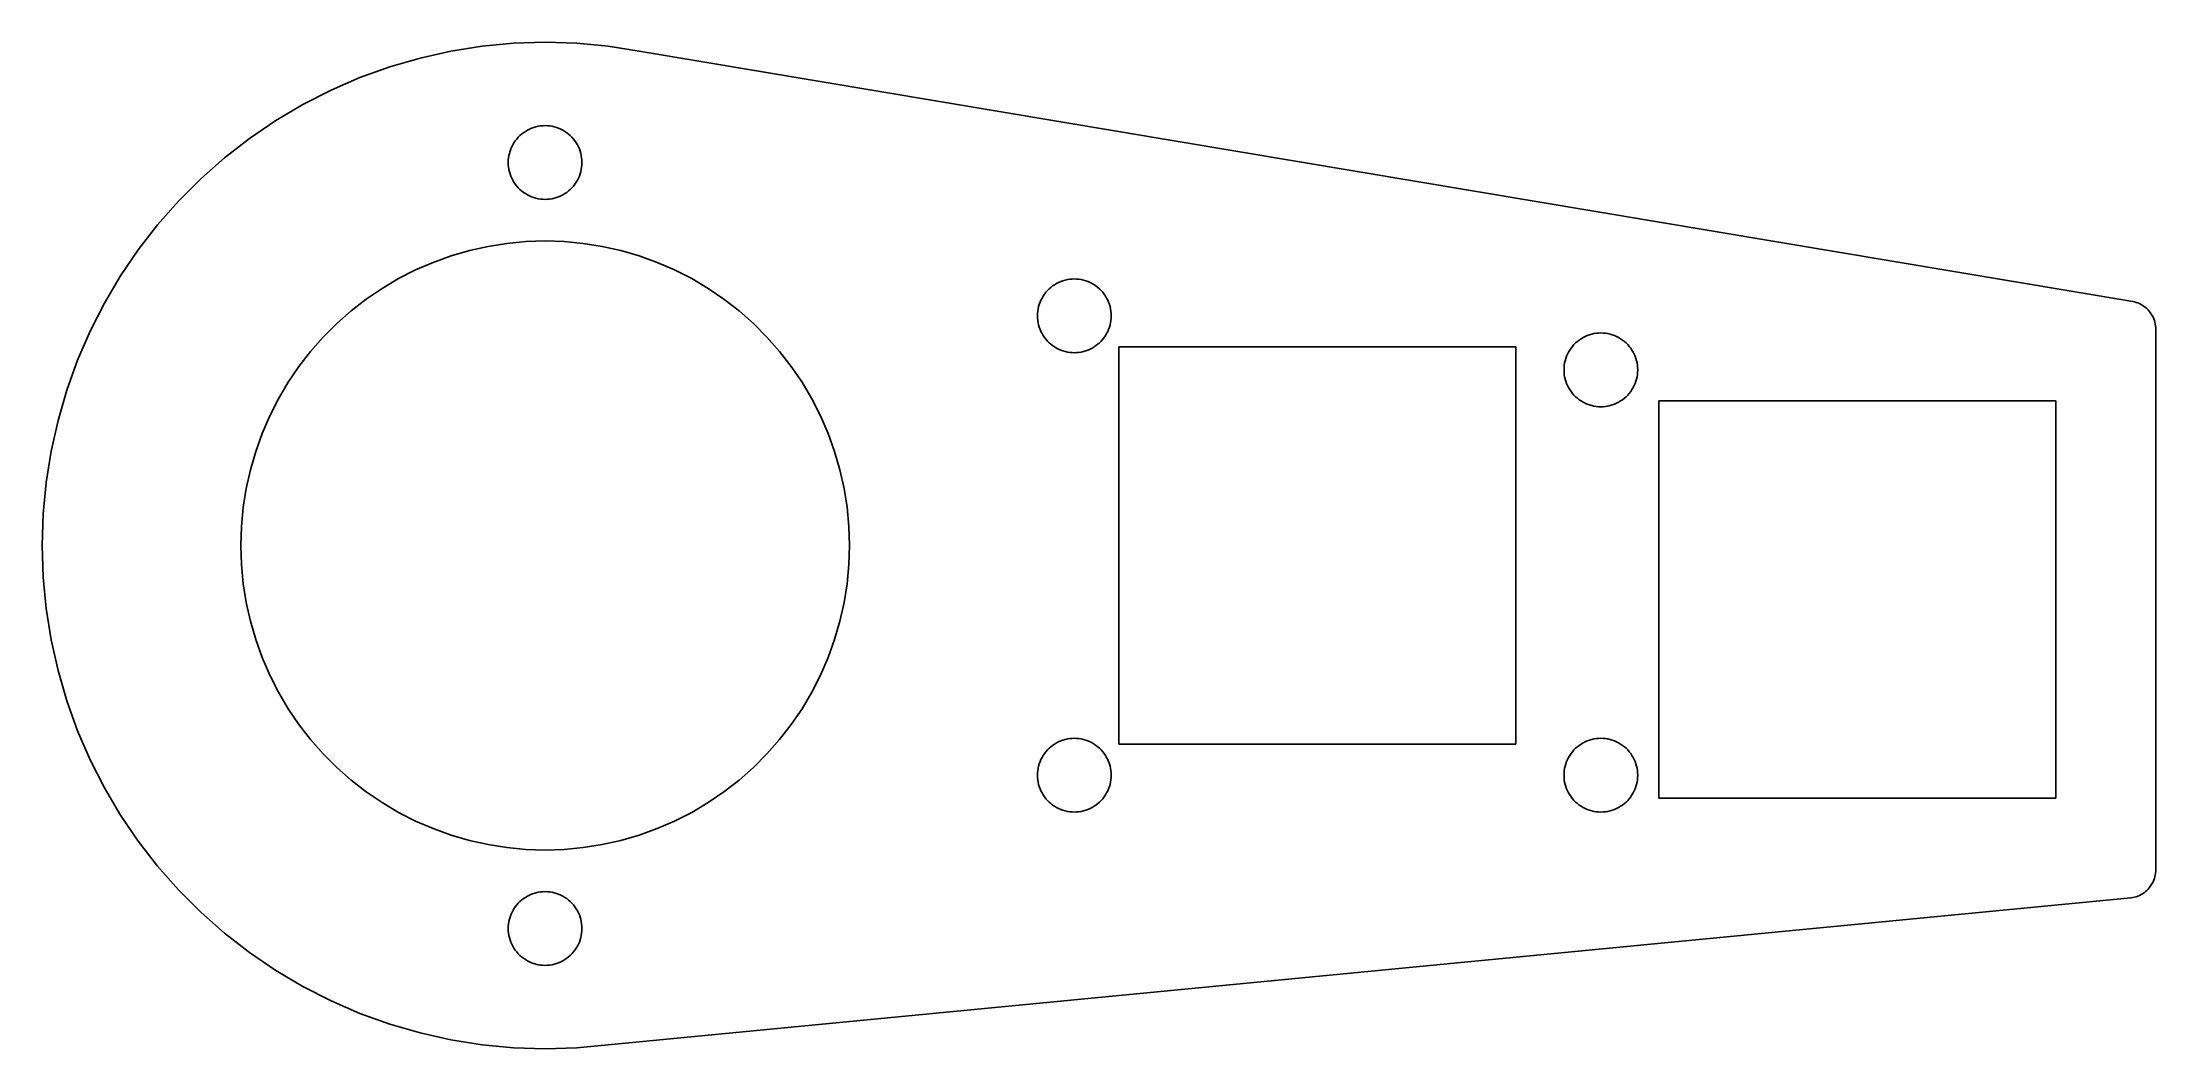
# Model space of a CAD drawing. Header units: metres. Extents: x -55.5 to 19.1, y -7.2 to 28.3.
import ezdxf

# ---------------------------------------------------------------- set-up
doc = ezdxf.new("R2010")
doc.units = ezdxf.units.M

msp = doc.modelspace()

# ---------------------------------------------------------------- linework, layer by layer
for p, q in [((-42.1777, 27.7054), (-43.2476, 27.3946)), ((-41.0901, 27.9485), (-42.1777, 27.7054)), ((-39.9896, 28.1228), (-41.0901, 27.9485)), ((-38.8803, 28.2276), (-39.9896, 28.1228)), ((-37.7665, 28.2626), (-38.8803, 28.2276)), ((-36.6527, 28.2276), (-37.7665, 28.2626)), ((-35.5434, 28.1228), (-36.6527, 28.2276)), ((-34.4428, 27.9485), (-35.5434, 28.1228)), ((18.2374, 19.1273), (-34.4428, 27.9485)), ((-44.2962, 27.017), (-45.3189, 26.5745)), ((-43.2476, 27.3946), (-44.2962, 27.017)), ((-45.3189, 26.5745), (-46.3118, 26.0686)), ((-47.2707, 25.5014), (-48.1924, 24.8751)), ((-46.3118, 26.0686), (-47.2707, 25.5014)), ((-48.1924, 24.8751), (-49.0729, 24.1921)), ((-38.9428, 24.5785), (-38.9057, 24.6513)), ((-38.9057, 24.6513), (-38.8641, 24.7216)), ((-38.8641, 24.7216), (-38.8182, 24.7891)), ((-38.8182, 24.7891), (-38.7682, 24.8536)), ((-38.7682, 24.8536), (-38.7141, 24.9149)), ((-38.7141, 24.9149), (-38.6564, 24.9726)), ((-38.6564, 24.9726), (-38.5951, 25.0267)), ((-38.5951, 25.0267), (-38.5306, 25.0767)), ((-38.5306, 25.0767), (-38.4631, 25.1226)), ((-38.4631, 25.1226), (-38.3928, 25.1642)), ((-38.3928, 25.1642), (-38.32, 25.2013)), ((-38.32, 25.2013), (-38.2451, 25.2337)), ((-38.2451, 25.2337), (-38.1682, 25.2614)), ((-38.1682, 25.2614), (-38.0898, 25.2841)), ((-38.0898, 25.2841), (-38.0101, 25.302)), ((-38.0101, 25.302), (-37.9294, 25.3147)), ((-37.9294, 25.3147), (-37.8481, 25.3224)), ((-37.8481, 25.3224), (-37.7665, 25.325)), ((-37.7665, 25.325), (-37.6849, 25.3224)), ((-37.6849, 25.3224), (-37.6036, 25.3147)), ((-37.6036, 25.3147), (-37.5229, 25.302)), ((-37.5229, 25.302), (-37.4432, 25.2841)), ((-37.4432, 25.2841), (-37.3648, 25.2614)), ((-37.3648, 25.2614), (-37.2879, 25.2337)), ((-37.2879, 25.2337), (-37.213, 25.2013)), ((-37.213, 25.2013), (-37.1402, 25.1642)), ((-37.1402, 25.1642), (-37.0699, 25.1226)), ((-37.0699, 25.1226), (-37.0024, 25.0767)), ((-37.0024, 25.0767), (-36.9379, 25.0267)), ((-36.9379, 25.0267), (-36.8766, 24.9726)), ((-36.8766, 24.9726), (-36.8188, 24.9149)), ((-36.8188, 24.9149), (-36.7648, 24.8536)), ((-36.7648, 24.8536), (-36.7148, 24.7891)), ((-36.7148, 24.7891), (-36.6689, 24.7216)), ((-36.6689, 24.7216), (-36.6273, 24.6513)), ((-36.6273, 24.6513), (-36.5902, 24.5785)), ((-49.0729, 24.1921), (-49.9087, 23.4552)), ((-39.0665, 24.025), (-39.0639, 24.1066)), ((-39.0639, 23.9434), (-39.0665, 24.025)), ((-39.0639, 24.1066), (-39.0562, 24.1879)), ((-39.0562, 23.8621), (-39.0639, 23.9434)), ((-39.0562, 24.1879), (-39.0435, 24.2686)), ((-39.0435, 23.7814), (-39.0562, 23.8621)), ((-39.0435, 24.2686), (-39.0257, 24.3483)), ((-39.0257, 24.3483), (-39.0029, 24.4267)), ((-39.0029, 24.4267), (-38.9752, 24.5036)), ((-38.9752, 24.5036), (-38.9428, 24.5785)), ((-36.5902, 24.5785), (-36.5578, 24.5036)), ((-36.5578, 24.5036), (-36.5301, 24.4267)), ((-36.5301, 24.4267), (-36.5073, 24.3483)), ((-36.5073, 24.3483), (-36.4895, 24.2686)), ((-36.4895, 24.2686), (-36.4768, 24.1879)), ((-36.4768, 23.8621), (-36.4895, 23.7814)), ((-36.4768, 24.1879), (-36.4691, 24.1066)), ((-36.4691, 23.9434), (-36.4768, 23.8621)), ((-36.4691, 24.1066), (-36.4665, 24.025)), ((-36.4665, 24.025), (-36.4691, 23.9434)), ((-49.9087, 23.4552), (-50.6967, 22.6672)), ((-39.0257, 23.7017), (-39.0435, 23.7814)), ((-39.0029, 23.6233), (-39.0257, 23.7017)), ((-38.9752, 23.5464), (-39.0029, 23.6233)), ((-38.9428, 23.4715), (-38.9752, 23.5464)), ((-38.9057, 23.3987), (-38.9428, 23.4715)), ((-38.8641, 23.3284), (-38.9057, 23.3987)), ((-38.8182, 23.2609), (-38.8641, 23.3284)), ((-38.7682, 23.1963), (-38.8182, 23.2609)), ((-38.7141, 23.1351), (-38.7682, 23.1963)), ((-38.6564, 23.0773), (-38.7141, 23.1351)), ((-36.8188, 23.1351), (-36.8766, 23.0773)), ((-36.7648, 23.1963), (-36.8188, 23.1351)), ((-36.7148, 23.2609), (-36.7648, 23.1963)), ((-36.6689, 23.3284), (-36.7148, 23.2609)), ((-36.6273, 23.3987), (-36.6689, 23.3284)), ((-36.5902, 23.4715), (-36.6273, 23.3987)), ((-36.5578, 23.5464), (-36.5902, 23.4715)), ((-36.5301, 23.6233), (-36.5578, 23.5464)), ((-36.5073, 23.7017), (-36.5301, 23.6233)), ((-36.4895, 23.7814), (-36.5073, 23.7017)), ((-50.6967, 22.6672), (-51.4336, 21.8314)), ((-38.5951, 23.0233), (-38.6564, 23.0773)), ((-38.5306, 22.9733), (-38.5951, 23.0233)), ((-38.4631, 22.9274), (-38.5306, 22.9733)), ((-38.3928, 22.8858), (-38.4631, 22.9274)), ((-38.32, 22.8487), (-38.3928, 22.8858)), ((-38.2451, 22.8163), (-38.32, 22.8487)), ((-38.1682, 22.7886), (-38.2451, 22.8163)), ((-38.0898, 22.7658), (-38.1682, 22.7886)), ((-38.0101, 22.748), (-38.0898, 22.7658)), ((-37.9294, 22.7352), (-38.0101, 22.748)), ((-37.8481, 22.7276), (-37.9294, 22.7352)), ((-37.7665, 22.725), (-37.8481, 22.7276)), ((-37.6849, 22.7276), (-37.7665, 22.725)), ((-37.6036, 22.7352), (-37.6849, 22.7276)), ((-37.5229, 22.748), (-37.6036, 22.7352)), ((-37.4432, 22.7658), (-37.5229, 22.748)), ((-37.3648, 22.7886), (-37.4432, 22.7658)), ((-37.2879, 22.8163), (-37.3648, 22.7886)), ((-37.213, 22.8487), (-37.2879, 22.8163)), ((-37.1402, 22.8858), (-37.213, 22.8487)), ((-37.0699, 22.9274), (-37.1402, 22.8858)), ((-37.0024, 22.9733), (-37.0699, 22.9274)), ((-36.9379, 23.0233), (-37.0024, 22.9733)), ((-36.8766, 23.0773), (-36.9379, 23.0233)), ((-51.4336, 21.8314), (-52.1166, 20.9509)), ((-52.1166, 20.9509), (-52.7429, 20.0292)), ((-41.0837, 20.7343), (-40.4361, 20.9225)), ((-40.4361, 20.9225), (-39.778, 21.0696)), ((-39.778, 21.0696), (-39.1119, 21.1751)), ((-39.1119, 21.1751), (-38.4405, 21.2385)), ((-38.4405, 21.2385), (-37.7665, 21.2597)), ((-37.7665, 21.2597), (-37.0925, 21.2385)), ((-37.0925, 21.2385), (-36.4211, 21.1751)), ((-36.4211, 21.1751), (-35.755, 21.0696)), ((-35.755, 21.0696), (-35.0969, 20.9225)), ((-35.0969, 20.9225), (-34.4493, 20.7343)), ((-42.938, 19.9319), (-42.3371, 20.2381)), ((-42.3371, 20.2381), (-41.7182, 20.5059)), ((-41.7182, 20.5059), (-41.0837, 20.7343)), ((-34.4493, 20.7343), (-33.8148, 20.5059)), ((-33.8148, 20.5059), (-33.1959, 20.2381)), ((-33.1959, 20.2381), (-32.595, 19.9319)), ((-52.7429, 20.0292), (-53.3101, 19.0703)), ((-44.0762, 19.2096), (-43.5184, 19.5886)), ((-43.5184, 19.5886), (-42.938, 19.9319)), ((-32.595, 19.9319), (-32.0145, 19.5886)), ((-32.0145, 19.5886), (-31.4568, 19.2096)), ((-20.1951, 19.3178), (-20.1492, 19.3854)), ((-20.1492, 19.3854), (-20.0992, 19.4499)), ((-20.0992, 19.4499), (-20.0452, 19.5112)), ((-20.0452, 19.5112), (-19.9874, 19.5689)), ((-19.9874, 19.5689), (-19.9261, 19.6229)), ((-19.9261, 19.6229), (-19.8616, 19.673)), ((-19.8616, 19.673), (-19.7941, 19.7189)), ((-19.7941, 19.7189), (-19.7238, 19.7604)), ((-19.7238, 19.7604), (-19.651, 19.7975)), ((-19.651, 19.7975), (-19.576, 19.83)), ((-19.576, 19.83), (-19.4992, 19.8576)), ((-19.4992, 19.8576), (-19.4208, 19.8804)), ((-19.4208, 19.8804), (-19.3411, 19.8982)), ((-19.3411, 19.8982), (-19.2604, 19.911)), ((-19.2604, 19.911), (-19.1791, 19.9187)), ((-19.1791, 19.9187), (-19.0975, 19.9212)), ((-19.0975, 19.9212), (-19.0159, 19.9187)), ((-19.0159, 19.9187), (-18.9346, 19.911)), ((-18.9346, 19.911), (-18.8539, 19.8982)), ((-18.8539, 19.8982), (-18.7742, 19.8804)), ((-18.7742, 19.8804), (-18.6958, 19.8576)), ((-18.6958, 19.8576), (-18.6189, 19.83)), ((-18.6189, 19.83), (-18.544, 19.7975)), ((-18.544, 19.7975), (-18.4712, 19.7604)), ((-18.4712, 19.7604), (-18.4009, 19.7189)), ((-18.4009, 19.7189), (-18.3334, 19.673)), ((-18.3334, 19.673), (-18.2688, 19.6229)), ((-18.2688, 19.6229), (-18.2076, 19.5689)), ((-18.2076, 19.5689), (-18.1498, 19.5112)), ((-18.1498, 19.5112), (-18.0958, 19.4499)), ((-18.0958, 19.4499), (-18.0458, 19.3854)), ((-18.0458, 19.3854), (-17.9999, 19.3178)), ((-53.3101, 19.0703), (-53.816, 18.0774)), ((-45.1149, 18.3503), (-44.6091, 18.7962)), ((-44.6091, 18.7962), (-44.0762, 19.2096)), ((-31.4568, 19.2096), (-30.9239, 18.7962)), ((-30.9239, 18.7962), (-30.4181, 18.3503)), ((-20.3975, 18.6212), (-20.3949, 18.7029)), ((-20.3949, 18.7029), (-20.3872, 18.7842)), ((-20.3872, 18.7842), (-20.3745, 18.8648)), ((-20.3745, 18.8648), (-20.3566, 18.9445)), ((-20.3566, 18.9445), (-20.3339, 19.023)), ((-20.3339, 19.023), (-20.3062, 19.0998)), ((-20.3062, 19.0998), (-20.2738, 19.1748)), ((-20.2738, 19.1748), (-20.2367, 19.2475)), ((-20.2367, 19.2475), (-20.1951, 19.3178)), ((-17.9999, 19.3178), (-17.9583, 19.2475)), ((-17.9583, 19.2475), (-17.9212, 19.1748)), ((-17.9212, 19.1748), (-17.8888, 19.0998)), ((-17.8888, 19.0998), (-17.8611, 19.023)), ((-17.8611, 19.023), (-17.8383, 18.9445)), ((-17.8383, 18.9445), (-17.8205, 18.8648)), ((-17.8205, 18.8648), (-17.8077, 18.7842)), ((-17.8077, 18.7842), (-17.8001, 18.7029)), ((-17.8001, 18.7029), (-17.7975, 18.6212)), ((18.2987, 19.1136), (18.2374, 19.1273)), ((18.359, 19.096), (18.2987, 19.1136)), ((18.4181, 19.0748), (18.359, 19.096)), ((18.4758, 19.0498), (18.4181, 19.0748)), ((18.5317, 19.0213), (18.4758, 19.0498)), ((18.5858, 18.9893), (18.5317, 19.0213)), ((18.6378, 18.954), (18.5858, 18.9893)), ((18.6874, 18.9155), (18.6378, 18.954)), ((18.7345, 18.8739), (18.6874, 18.9155)), ((18.7789, 18.8295), (18.7345, 18.8739)), ((18.8205, 18.7824), (18.7789, 18.8295)), ((18.859, 18.7328), (18.8205, 18.7824)), ((18.8943, 18.6808), (18.859, 18.7328)), ((18.9263, 18.6267), (18.8943, 18.6808)), ((-53.816, 18.0774), (-54.2585, 17.0547)), ((-45.5918, 17.8734), (-45.1149, 18.3503)), ((-30.4181, 18.3503), (-29.9412, 17.8734)), ((-20.3949, 18.5396), (-20.3975, 18.6212)), ((-20.3872, 18.4583), (-20.3949, 18.5396)), ((-20.3745, 18.3776), (-20.3872, 18.4583)), ((-20.3566, 18.2979), (-20.3745, 18.3776)), ((-20.3339, 18.2195), (-20.3566, 18.2979)), ((-20.3062, 18.1427), (-20.3339, 18.2195)), ((-20.2738, 18.0677), (-20.3062, 18.1427)), ((-20.2367, 17.995), (-20.2738, 18.0677)), ((-20.1951, 17.9247), (-20.2367, 17.995)), ((-20.1492, 17.8571), (-20.1951, 17.9247)), ((-17.9999, 17.9247), (-18.0458, 17.8571)), ((-17.9583, 17.995), (-17.9999, 17.9247)), ((-17.9212, 18.0677), (-17.9583, 17.995)), ((-17.8888, 18.1427), (-17.9212, 18.0677)), ((-17.8611, 18.2195), (-17.8888, 18.1427)), ((-17.8383, 18.2979), (-17.8611, 18.2195)), ((-17.8205, 18.3776), (-17.8383, 18.2979)), ((-17.8077, 18.4583), (-17.8205, 18.3776)), ((-17.8001, 18.5396), (-17.8077, 18.4583)), ((-17.7975, 18.6212), (-17.8001, 18.5396)), ((-1.07726, 17.8925), (-1.0023, 17.925)), ((-1.0023, 17.925), (-0.925476, 17.9526)), ((-0.925476, 17.9526), (-0.847061, 17.9754)), ((-0.847061, 17.9754), (-0.767349, 17.9932)), ((-0.767349, 17.9932), (-0.686691, 18.006)), ((-0.686691, 18.006), (-0.605392, 18.0137)), ((-0.605392, 18.0137), (-0.523758, 18.0162)), ((-0.523758, 18.0162), (-0.442123, 18.0137)), ((-0.442123, 18.0137), (-0.360825, 18.006)), ((-0.360825, 18.006), (-0.280167, 17.9932)), ((-0.280167, 17.9932), (-0.200455, 17.9754)), ((-0.200455, 17.9754), (-0.12204, 17.9526)), ((-0.12204, 17.9526), (-0.045197, 17.925)), ((-0.045197, 17.925), (0.029755, 17.8925)), ((18.9548, 18.5708), (18.9263, 18.6267)), ((18.9798, 18.5131), (18.9548, 18.5708)), ((19.001, 18.454), (18.9798, 18.5131)), ((19.0186, 18.3937), (19.001, 18.454)), ((19.0323, 18.3324), (19.0186, 18.3937)), ((19.0421, 18.2703), (19.0323, 18.3324)), ((19.048, 18.2078), (19.0421, 18.2703)), ((19.05, 18.145), (19.048, 18.2078)), ((19.05, -0.904999), (19.05, 18.145)), ((-46.4511, 16.8347), (-46.0377, 17.3676)), ((-46.0377, 17.3676), (-45.5918, 17.8734)), ((-29.9412, 17.8734), (-29.4953, 17.3676)), ((-29.4953, 17.3676), (-29.0819, 16.8347)), ((-20.0992, 17.7926), (-20.1492, 17.8571)), ((-20.0452, 17.7313), (-20.0992, 17.7926)), ((-19.9874, 17.6736), (-20.0452, 17.7313)), ((-19.9261, 17.6196), (-19.9874, 17.6736)), ((-19.8616, 17.5695), (-19.9261, 17.6196)), ((-19.7941, 17.5236), (-19.8616, 17.5695)), ((-19.7238, 17.482), (-19.7941, 17.5236)), ((-19.651, 17.445), (-19.7238, 17.482)), ((-19.576, 17.4125), (-19.651, 17.445)), ((-19.4992, 17.3849), (-19.576, 17.4125)), ((-19.4208, 17.3621), (-19.4992, 17.3849)), ((-19.3411, 17.3443), (-19.4208, 17.3621)), ((-19.2604, 17.3315), (-19.3411, 17.3443)), ((-19.1791, 17.3238), (-19.2604, 17.3315)), ((-19.0975, 17.3212), (-19.1791, 17.3238)), ((-19.0159, 17.3238), (-19.0975, 17.3212)), ((-18.9346, 17.3315), (-19.0159, 17.3238)), ((-18.8539, 17.3443), (-18.9346, 17.3315)), ((-18.7742, 17.3621), (-18.8539, 17.3443)), ((-18.6958, 17.3849), (-18.7742, 17.3621)), ((-18.6189, 17.4125), (-18.6958, 17.3849)), ((-18.544, 17.445), (-18.6189, 17.4125)), ((-18.4712, 17.482), (-18.544, 17.445)), ((-18.4009, 17.5236), (-18.4712, 17.482)), ((-18.3334, 17.5695), (-18.4009, 17.5236)), ((-18.2688, 17.6196), (-18.3334, 17.5695)), ((-18.2076, 17.6736), (-18.2688, 17.6196)), ((-18.1498, 17.7313), (-18.2076, 17.6736)), ((-18.0958, 17.7926), (-18.1498, 17.7313)), ((-18.0458, 17.8571), (-18.0958, 17.7926)), ((-17.525, 3.52499), (-17.525, 17.525)), ((-17.525, 17.525), (-3.52499, 17.525)), ((-3.52499, 17.525), (-3.52499, 3.52499)), ((-1.76012, 17.118), (-1.73245, 17.1948)), ((-1.73245, 17.1948), (-1.70001, 17.2698)), ((-1.70001, 17.2698), (-1.66295, 17.3425)), ((-1.66295, 17.3425), (-1.62137, 17.4128)), ((-1.62137, 17.4128), (-1.57547, 17.4804)), ((-1.57547, 17.4804), (-1.52541, 17.5449)), ((-1.52541, 17.5449), (-1.47141, 17.6062)), ((-1.47141, 17.6062), (-1.41365, 17.6639)), ((-1.41365, 17.6639), (-1.35239, 17.7179)), ((-1.35239, 17.7179), (-1.28786, 17.768)), ((-1.28786, 17.768), (-1.22032, 17.8139)), ((-1.22032, 17.8139), (-1.15002, 17.8554)), ((-1.15002, 17.8554), (-1.07726, 17.8925)), ((0.029755, 17.8925), (0.102524, 17.8554)), ((0.102524, 17.8554), (0.172821, 17.8139)), ((0.172821, 17.8139), (0.240356, 17.768)), ((0.240356, 17.768), (0.304901, 17.7179)), ((0.304901, 17.7179), (0.36615, 17.6639)), ((0.36615, 17.6639), (0.423904, 17.6062)), ((0.423904, 17.6062), (0.477905, 17.5449)), ((0.477905, 17.5449), (0.527969, 17.4804)), ((0.527969, 17.4804), (0.573868, 17.4128)), ((0.573868, 17.4128), (0.615448, 17.3425)), ((0.615448, 17.3425), (0.652512, 17.2698)), ((0.652512, 17.2698), (0.684952, 17.1948)), ((0.684952, 17.1948), (0.712616, 17.118)), ((-54.2585, 17.0547), (-54.6361, 16.0061)), ((-46.8301, 16.2769), (-46.4511, 16.8347)), ((-29.0819, 16.8347), (-28.7029, 16.2769)), ((-1.82375, 16.7162), (-1.82118, 16.7979)), ((-1.82118, 16.6346), (-1.82375, 16.7162)), ((-1.82118, 16.7979), (-1.81349, 16.8792)), ((-1.81349, 16.5533), (-1.82118, 16.6346)), ((-1.81349, 16.8792), (-1.80072, 16.9598)), ((-1.80072, 16.4726), (-1.81349, 16.5533)), ((-1.80072, 16.9598), (-1.7829, 17.0395)), ((-1.7829, 16.3929), (-1.80072, 16.4726)), ((-1.7829, 17.0395), (-1.76012, 17.118)), ((0.712616, 17.118), (0.735397, 17.0395)), ((0.735397, 17.0395), (0.75322, 16.9598)), ((0.75322, 16.4726), (0.735397, 16.3929)), ((0.75322, 16.9598), (0.765991, 16.8792)), ((0.765991, 16.5533), (0.75322, 16.4726)), ((0.765991, 16.8792), (0.773682, 16.7979)), ((0.773682, 16.6346), (0.765991, 16.5533)), ((0.773682, 16.7979), (0.776245, 16.7162)), ((0.776245, 16.7162), (0.773682, 16.6346)), ((-54.6361, 16.0061), (-54.9469, 14.9362)), ((-47.4796, 15.0956), (-47.1734, 15.6965)), ((-47.1734, 15.6965), (-46.8301, 16.2769)), ((-28.7029, 16.2769), (-28.3596, 15.6965)), ((-28.3596, 15.6965), (-28.0534, 15.0956)), ((-1.76012, 16.3145), (-1.7829, 16.3929)), ((-1.73245, 16.2377), (-1.76012, 16.3145)), ((-1.70001, 16.1627), (-1.73245, 16.2377)), ((-1.66295, 16.09), (-1.70001, 16.1627)), ((-1.62137, 16.0197), (-1.66295, 16.09)), ((-1.57547, 15.9521), (-1.62137, 16.0197)), ((-1.52541, 15.8876), (-1.57547, 15.9521)), ((-1.47141, 15.8263), (-1.52541, 15.8876)), ((-1.41365, 15.7686), (-1.47141, 15.8263)), ((-1.35239, 15.7146), (-1.41365, 15.7686)), ((-1.28786, 15.6645), (-1.35239, 15.7146)), ((-1.22032, 15.6186), (-1.28786, 15.6645)), ((0.240356, 15.6645), (0.172821, 15.6186)), ((0.304901, 15.7146), (0.240356, 15.6645)), ((0.36615, 15.7686), (0.304901, 15.7146)), ((0.423904, 15.8263), (0.36615, 15.7686)), ((0.477905, 15.8876), (0.423904, 15.8263)), ((0.527969, 15.9521), (0.477905, 15.8876)), ((0.573868, 16.0197), (0.527969, 15.9521)), ((0.615448, 16.09), (0.573868, 16.0197)), ((0.652512, 16.1627), (0.615448, 16.09)), ((0.684952, 16.2377), (0.652512, 16.1627)), ((0.712616, 16.3145), (0.684952, 16.2377)), ((0.735397, 16.3929), (0.712616, 16.3145)), ((-54.9469, 14.9362), (-55.19, 13.8486)), ((-47.7474, 14.4767), (-47.4796, 15.0956)), ((-28.0534, 15.0956), (-27.7856, 14.4767)), ((-1.15002, 15.577), (-1.22032, 15.6186)), ((-1.07726, 15.54), (-1.15002, 15.577)), ((-1.0023, 15.5075), (-1.07726, 15.54)), ((-0.925476, 15.4799), (-1.0023, 15.5075)), ((-0.847061, 15.4571), (-0.925476, 15.4799)), ((-0.767349, 15.4393), (-0.847061, 15.4571)), ((-0.686691, 15.4265), (-0.767349, 15.4393)), ((-0.605392, 15.4188), (-0.686691, 15.4265)), ((-0.523758, 15.4162), (-0.605392, 15.4188)), ((-0.442123, 15.4188), (-0.523758, 15.4162)), ((-0.360825, 15.4265), (-0.442123, 15.4188)), ((-0.280167, 15.4393), (-0.360825, 15.4265)), ((-0.200455, 15.4571), (-0.280167, 15.4393)), ((-0.12204, 15.4799), (-0.200455, 15.4571)), ((-0.045197, 15.5075), (-0.12204, 15.4799)), ((0.029755, 15.54), (-0.045197, 15.5075)), ((0.102524, 15.577), (0.029755, 15.54)), ((0.172821, 15.6186), (0.102524, 15.577)), ((1.52499, 1.62), (1.52499, 15.62)), ((1.52499, 15.62), (15.525, 15.62)), ((15.525, 15.62), (15.525, 1.62)), ((-47.9758, 13.8422), (-47.7474, 14.4767)), ((-27.7856, 14.4767), (-27.5572, 13.8422)), ((-55.19, 13.8486), (-55.3643, 12.7481)), ((-48.164, 13.1946), (-47.9758, 13.8422)), ((-27.5572, 13.8422), (-27.369, 13.1946)), ((-55.3643, 12.7481), (-55.4691, 11.6388)), ((-48.3111, 12.5365), (-48.164, 13.1946)), ((-27.369, 13.1946), (-27.2219, 12.5365)), ((-48.4166, 11.8704), (-48.3111, 12.5365)), ((-27.2219, 12.5365), (-27.1164, 11.8704)), ((-55.4691, 11.6388), (-55.5042, 10.525)), ((-48.5012, 10.525), (-48.48, 11.199)), ((-48.48, 11.199), (-48.4166, 11.8704)), ((-27.1164, 11.8704), (-27.053, 11.199)), ((-27.053, 11.199), (-27.0318, 10.525)), ((-55.5042, 10.525), (-55.4691, 9.41116)), ((-48.48, 9.85095), (-48.5012, 10.525)), ((-27.0318, 10.525), (-27.053, 9.85095)), ((-48.4166, 9.17958), (-48.48, 9.85095)), ((-27.053, 9.85095), (-27.1164, 9.17958)), ((-55.4691, 9.41116), (-55.3643, 8.30193)), ((-48.3111, 8.5135), (-48.4166, 9.17958)), ((-27.1164, 9.17958), (-27.2219, 8.5135)), ((-55.3643, 8.30193), (-55.19, 7.20134)), ((-48.164, 7.85538), (-48.3111, 8.5135)), ((-27.2219, 8.5135), (-27.369, 7.85538)), ((-47.9758, 7.20778), (-48.164, 7.85538)), ((-27.369, 7.85538), (-27.5572, 7.20778)), ((-55.19, 7.20134), (-54.9469, 6.11377)), ((-47.7474, 6.57327), (-47.9758, 7.20778)), ((-27.5572, 7.20778), (-27.7856, 6.57327)), ((-54.9469, 6.11377), (-54.6361, 5.04391)), ((-47.4796, 5.95438), (-47.7474, 6.57327)), ((-27.7856, 6.57327), (-28.0534, 5.95438)), ((-47.1734, 5.3535), (-47.4796, 5.95438)), ((-46.8301, 4.77304), (-47.1734, 5.3535)), ((-28.3596, 5.3535), (-28.7029, 4.77304)), ((-28.0534, 5.95438), (-28.3596, 5.3535)), ((-54.6361, 5.04391), (-54.2585, 3.99527)), ((-46.4511, 4.21529), (-46.8301, 4.77304)), ((-28.7029, 4.77304), (-29.0819, 4.21529)), ((-54.2585, 3.99527), (-53.816, 2.97261)), ((-46.0377, 3.68242), (-46.4511, 4.21529)), ((-29.0819, 4.21529), (-29.4953, 3.68242)), ((-19.1791, 3.72618), (-19.0975, 3.72874)), ((-19.0975, 3.72874), (-19.0159, 3.72618)), ((-0.605392, 3.72618), (-0.523758, 3.72874)), ((-0.523758, 3.72874), (-0.442123, 3.72618)), ((-45.5918, 3.17657), (-46.0377, 3.68242)), ((-45.1149, 2.69972), (-45.5918, 3.17657)), ((-29.9412, 3.17657), (-30.4181, 2.69972)), ((-29.4953, 3.68242), (-29.9412, 3.17657)), ((-20.3062, 2.9073), (-20.2738, 2.98225)), ((-20.2738, 2.98225), (-20.2367, 3.05502)), ((-20.2367, 3.05502), (-20.1951, 3.12532)), ((-20.1951, 3.12532), (-20.1492, 3.19286)), ((-20.1492, 3.19286), (-20.0992, 3.2574)), ((-20.0992, 3.2574), (-20.0452, 3.31865)), ((-20.0452, 3.31865), (-19.9874, 3.3764)), ((-19.9874, 3.3764), (-19.9261, 3.4304)), ((-19.9261, 3.4304), (-19.8616, 3.48047)), ((-19.8616, 3.48047), (-19.7941, 3.52637)), ((-19.7941, 3.52637), (-19.7238, 3.56795)), ((-19.7238, 3.56795), (-19.651, 3.60501)), ((-19.651, 3.60501), (-19.576, 3.63745)), ((-19.576, 3.63745), (-19.4992, 3.66512)), ((-19.4992, 3.66512), (-19.4208, 3.6879)), ((-19.4208, 3.6879), (-19.3411, 3.70572)), ((-19.3411, 3.70572), (-19.2604, 3.71849)), ((-19.2604, 3.71849), (-19.1791, 3.72618)), ((-19.0159, 3.72618), (-18.9346, 3.71849)), ((-18.9346, 3.71849), (-18.8539, 3.70572)), ((-18.8539, 3.70572), (-18.7742, 3.6879)), ((-18.7742, 3.6879), (-18.6958, 3.66512)), ((-18.6958, 3.66512), (-18.6189, 3.63745)), ((-18.6189, 3.63745), (-18.544, 3.60501)), ((-18.544, 3.60501), (-18.4712, 3.56795)), ((-18.4712, 3.56795), (-18.4009, 3.52637)), ((-18.4009, 3.52637), (-18.3334, 3.48047)), ((-18.3334, 3.48047), (-18.2688, 3.4304)), ((-18.2688, 3.4304), (-18.2076, 3.3764)), ((-18.2076, 3.3764), (-18.1498, 3.31865)), ((-18.1498, 3.31865), (-18.0958, 3.2574)), ((-18.0958, 3.2574), (-18.0458, 3.19286)), ((-18.0458, 3.19286), (-17.9999, 3.12532)), ((-17.9999, 3.12532), (-17.9583, 3.05502)), ((-17.9583, 3.05502), (-17.9212, 2.98225)), ((-17.9212, 2.98225), (-17.8888, 2.9073)), ((-3.52499, 3.52499), (-17.525, 3.52499)), ((-1.73245, 2.9073), (-1.70001, 2.98225)), ((-1.70001, 2.98225), (-1.66295, 3.05502)), ((-1.66295, 3.05502), (-1.62137, 3.12532)), ((-1.62137, 3.12532), (-1.57547, 3.19286)), ((-1.57547, 3.19286), (-1.52541, 3.2574)), ((-1.52541, 3.2574), (-1.47141, 3.31865)), ((-1.47141, 3.31865), (-1.41365, 3.3764)), ((-1.41365, 3.3764), (-1.35239, 3.4304)), ((-1.35239, 3.4304), (-1.28786, 3.48047)), ((-1.28786, 3.48047), (-1.22032, 3.52637)), ((-1.22032, 3.52637), (-1.15002, 3.56795)), ((-1.15002, 3.56795), (-1.07726, 3.60501)), ((-1.07726, 3.60501), (-1.0023, 3.63745)), ((-1.0023, 3.63745), (-0.925476, 3.66512)), ((-0.925476, 3.66512), (-0.847061, 3.6879)), ((-0.847061, 3.6879), (-0.767349, 3.70572)), ((-0.767349, 3.70572), (-0.686691, 3.71849)), ((-0.686691, 3.71849), (-0.605392, 3.72618)), ((-0.442123, 3.72618), (-0.360825, 3.71849)), ((-0.360825, 3.71849), (-0.280167, 3.70572)), ((-0.280167, 3.70572), (-0.200455, 3.6879)), ((-0.200455, 3.6879), (-0.12204, 3.66512)), ((-0.12204, 3.66512), (-0.045197, 3.63745)), ((-0.045197, 3.63745), (0.029755, 3.60501)), ((0.029755, 3.60501), (0.102524, 3.56795)), ((0.102524, 3.56795), (0.172821, 3.52637)), ((0.172821, 3.52637), (0.240356, 3.48047)), ((0.240356, 3.48047), (0.304901, 3.4304)), ((0.304901, 3.4304), (0.36615, 3.3764)), ((0.36615, 3.3764), (0.423904, 3.31865)), ((0.423904, 3.31865), (0.477905, 3.2574)), ((0.477905, 3.2574), (0.527969, 3.19286)), ((0.527969, 3.19286), (0.573868, 3.12532)), ((0.573868, 3.12532), (0.615448, 3.05502)), ((0.615448, 3.05502), (0.652512, 2.98225)), ((0.652512, 2.98225), (0.684952, 2.9073)), ((-53.816, 2.97261), (-53.3101, 1.97971)), ((-44.6091, 2.25375), (-45.1149, 2.69972)), ((-44.0762, 1.84042), (-44.6091, 2.25375)), ((-30.9239, 2.25375), (-31.4568, 1.84042)), ((-30.4181, 2.69972), (-30.9239, 2.25375)), ((-20.3975, 2.42874), (-20.3949, 2.51038)), ((-20.3949, 2.34712), (-20.3975, 2.42874)), ((-20.3949, 2.51038), (-20.3872, 2.59167)), ((-20.3872, 2.26581), (-20.3949, 2.34712)), ((-20.3872, 2.59167), (-20.3745, 2.67233)), ((-20.3745, 2.18515), (-20.3872, 2.26581)), ((-20.3745, 2.67233), (-20.3566, 2.75204)), ((-20.3566, 2.75204), (-20.3339, 2.83046)), ((-20.3339, 2.83046), (-20.3062, 2.9073)), ((-17.8888, 2.9073), (-17.8611, 2.83046)), ((-17.8611, 2.83046), (-17.8383, 2.75204)), ((-17.8383, 2.75204), (-17.8205, 2.67233)), ((-17.8205, 2.67233), (-17.8077, 2.59167)), ((-17.8077, 2.26581), (-17.8205, 2.18515)), ((-17.8077, 2.59167), (-17.8001, 2.51038)), ((-17.8001, 2.34712), (-17.8077, 2.26581)), ((-17.8001, 2.51038), (-17.7975, 2.42874)), ((-17.7975, 2.42874), (-17.8001, 2.34712)), ((-1.82375, 2.42874), (-1.82118, 2.51038)), ((-1.82118, 2.34712), (-1.82375, 2.42874)), ((-1.82118, 2.51038), (-1.81349, 2.59167)), ((-1.81349, 2.26581), (-1.82118, 2.34712)), ((-1.81349, 2.59167), (-1.80072, 2.67233)), ((-1.80072, 2.18515), (-1.81349, 2.26581)), ((-1.80072, 2.67233), (-1.7829, 2.75204)), ((-1.7829, 2.75204), (-1.76012, 2.83046)), ((-1.76012, 2.83046), (-1.73245, 2.9073)), ((0.684952, 2.9073), (0.712616, 2.83046)), ((0.712616, 2.83046), (0.735397, 2.75204)), ((0.735397, 2.75204), (0.75322, 2.67233)), ((0.75322, 2.67233), (0.765991, 2.59167)), ((0.765991, 2.26581), (0.75322, 2.18515)), ((0.765991, 2.59167), (0.773682, 2.51038)), ((0.773682, 2.34712), (0.765991, 2.26581)), ((0.773682, 2.51038), (0.776245, 2.42874)), ((0.776245, 2.42874), (0.773682, 2.34712)), ((-53.3101, 1.97971), (-52.7429, 1.02077)), ((-43.5184, 1.46136), (-44.0762, 1.84042)), ((-31.4568, 1.84042), (-32.0145, 1.46136)), ((-20.3566, 2.10544), (-20.3745, 2.18515)), ((-20.3339, 2.02702), (-20.3566, 2.10544)), ((-20.3062, 1.95018), (-20.3339, 2.02702)), ((-20.2738, 1.87523), (-20.3062, 1.95018)), ((-20.2367, 1.80246), (-20.2738, 1.87523)), ((-20.1951, 1.73216), (-20.2367, 1.80246)), ((-20.1492, 1.66463), (-20.1951, 1.73216)), ((-20.0992, 1.6001), (-20.1492, 1.66463)), ((-20.0452, 1.53883), (-20.0992, 1.6001)), ((-19.9874, 1.48108), (-20.0452, 1.53883)), ((-18.1498, 1.53883), (-18.2076, 1.48108)), ((-18.0958, 1.6001), (-18.1498, 1.53883)), ((-18.0458, 1.66463), (-18.0958, 1.6001)), ((-17.9999, 1.73216), (-18.0458, 1.66463)), ((-17.9583, 1.80246), (-17.9999, 1.73216)), ((-17.9212, 1.87523), (-17.9583, 1.80246)), ((-17.8888, 1.95018), (-17.9212, 1.87523)), ((-17.8611, 2.02702), (-17.8888, 1.95018)), ((-17.8383, 2.10544), (-17.8611, 2.02702)), ((-17.8205, 2.18515), (-17.8383, 2.10544)), ((-1.7829, 2.10544), (-1.80072, 2.18515)), ((-1.76012, 2.02702), (-1.7829, 2.10544)), ((-1.73245, 1.95018), (-1.76012, 2.02702)), ((-1.70001, 1.87523), (-1.73245, 1.95018)), ((-1.66295, 1.80246), (-1.70001, 1.87523)), ((-1.62137, 1.73216), (-1.66295, 1.80246)), ((-1.57547, 1.66463), (-1.62137, 1.73216)), ((-1.52541, 1.6001), (-1.57547, 1.66463)), ((-1.47141, 1.53883), (-1.52541, 1.6001)), ((-1.41365, 1.48108), (-1.47141, 1.53883)), ((0.423904, 1.53883), (0.36615, 1.48108)), ((0.477905, 1.6001), (0.423904, 1.53883)), ((0.527969, 1.66463), (0.477905, 1.6001)), ((0.573868, 1.73216), (0.527969, 1.66463)), ((0.615448, 1.80246), (0.573868, 1.73216)), ((0.652512, 1.87523), (0.615448, 1.80246)), ((0.684952, 1.95018), (0.652512, 1.87523)), ((0.712616, 2.02702), (0.684952, 1.95018)), ((0.735397, 2.10544), (0.712616, 2.02702)), ((0.75322, 2.18515), (0.735397, 2.10544)), ((15.525, 1.62), (1.52499, 1.62)), ((-52.7429, 1.02077), (-52.1166, 0.099045)), ((-42.938, 1.11809), (-43.5184, 1.46136)), ((-42.3371, 0.811951), (-42.938, 1.11809)), ((-41.7182, 0.544113), (-42.3371, 0.811951)), ((-33.1959, 0.811951), (-33.8148, 0.544113)), ((-32.595, 1.11809), (-33.1959, 0.811951)), ((-32.0145, 1.46136), (-32.595, 1.11809)), ((-19.9261, 1.42708), (-19.9874, 1.48108)), ((-19.8616, 1.37701), (-19.9261, 1.42708)), ((-19.7941, 1.33112), (-19.8616, 1.37701)), ((-19.7238, 1.28955), (-19.7941, 1.33112)), ((-19.651, 1.25247), (-19.7238, 1.28955)), ((-19.576, 1.22003), (-19.651, 1.25247)), ((-19.4992, 1.19237), (-19.576, 1.22003)), ((-19.4208, 1.16959), (-19.4992, 1.19237)), ((-19.3411, 1.15176), (-19.4208, 1.16959)), ((-19.2604, 1.13899), (-19.3411, 1.15176)), ((-19.1791, 1.1313), (-19.2604, 1.13899)), ((-19.0975, 1.12874), (-19.1791, 1.1313)), ((-19.0159, 1.1313), (-19.0975, 1.12874)), ((-18.9346, 1.13899), (-19.0159, 1.1313)), ((-18.8539, 1.15176), (-18.9346, 1.13899)), ((-18.7742, 1.16959), (-18.8539, 1.15176)), ((-18.6958, 1.19237), (-18.7742, 1.16959)), ((-18.6189, 1.22003), (-18.6958, 1.19237)), ((-18.544, 1.25247), (-18.6189, 1.22003)), ((-18.4712, 1.28955), (-18.544, 1.25247)), ((-18.4009, 1.33112), (-18.4712, 1.28955)), ((-18.3334, 1.37701), (-18.4009, 1.33112)), ((-18.2688, 1.42708), (-18.3334, 1.37701)), ((-18.2076, 1.48108), (-18.2688, 1.42708)), ((-1.35239, 1.42708), (-1.41365, 1.48108)), ((-1.28786, 1.37701), (-1.35239, 1.42708)), ((-1.22032, 1.33112), (-1.28786, 1.37701)), ((-1.15002, 1.28955), (-1.22032, 1.33112)), ((-1.07726, 1.25247), (-1.15002, 1.28955)), ((-1.0023, 1.22003), (-1.07726, 1.25247)), ((-0.925476, 1.19237), (-1.0023, 1.22003)), ((-0.847061, 1.16959), (-0.925476, 1.19237)), ((-0.767349, 1.15176), (-0.847061, 1.16959)), ((-0.686691, 1.13899), (-0.767349, 1.15176)), ((-0.605392, 1.1313), (-0.686691, 1.13899)), ((-0.523758, 1.12874), (-0.605392, 1.1313)), ((-0.442123, 1.1313), (-0.523758, 1.12874)), ((-0.360825, 1.13899), (-0.442123, 1.1313)), ((-0.280167, 1.15176), (-0.360825, 1.13899)), ((-0.200455, 1.16959), (-0.280167, 1.15176)), ((-0.12204, 1.19237), (-0.200455, 1.16959)), ((-0.045197, 1.22003), (-0.12204, 1.19237)), ((0.029755, 1.25247), (-0.045197, 1.22003)), ((0.102524, 1.28955), (0.029755, 1.25247)), ((0.172821, 1.33112), (0.102524, 1.28955)), ((0.240356, 1.37701), (0.172821, 1.33112)), ((0.304901, 1.42708), (0.240356, 1.37701)), ((0.36615, 1.48108), (0.304901, 1.42708)), ((-52.1166, 0.099045), (-51.4337, -0.781326)), ((-41.0837, 0.315689), (-41.7182, 0.544113)), ((-40.4361, 0.127548), (-41.0837, 0.315689)), ((-39.778, -0.019562), (-40.4361, 0.127548)), ((-35.0969, 0.127548), (-35.755, -0.019562)), ((-34.4493, 0.315689), (-35.0969, 0.127548)), ((-33.8148, 0.544113), (-34.4493, 0.315689)), ((-39.1119, -0.125061), (-39.778, -0.019562)), ((-38.4405, -0.188522), (-39.1119, -0.125061)), ((-37.7665, -0.209717), (-38.4405, -0.188522)), ((-37.0925, -0.188522), (-37.7665, -0.209717)), ((-36.4211, -0.125061), (-37.0925, -0.188522)), ((-35.755, -0.019562), (-36.4211, -0.125061)), ((-51.4337, -0.781326), (-50.6967, -1.61723)), ((18.859, -1.49278), (18.8943, -1.44081)), ((18.8943, -1.44081), (18.9263, -1.38675)), ((18.9263, -1.38675), (18.9548, -1.33076)), ((18.9548, -1.33076), (18.9798, -1.27312)), ((18.9798, -1.27312), (19.001, -1.214)), ((19.001, -1.214), (19.0186, -1.15369)), ((19.0186, -1.15369), (19.0323, -1.09238)), ((19.0323, -1.09238), (19.0421, -1.03032)), ((19.0421, -1.03032), (19.048, -0.967789)), ((19.048, -0.967789), (19.05, -0.904999)), ((-50.6967, -1.61723), (-49.9087, -2.40521)), ((-38.8641, -2.27841), (-38.8182, -2.21086)), ((-38.8182, -2.21086), (-38.7682, -2.14633)), ((-38.7682, -2.14633), (-38.7141, -2.08507)), ((-38.7141, -2.08507), (-38.6564, -2.02733)), ((-38.6564, -2.02733), (-38.5951, -1.97331)), ((-38.5951, -1.97331), (-38.5306, -1.92326)), ((-38.5306, -1.92326), (-38.4631, -1.87735)), ((-38.4631, -1.87735), (-38.3928, -1.83578)), ((-38.3928, -1.83578), (-38.32, -1.79871)), ((-38.32, -1.79871), (-38.2451, -1.76628)), ((-38.2451, -1.76628), (-38.1682, -1.73862)), ((-38.1682, -1.73862), (-38.0898, -1.71582)), ((-38.0898, -1.71582), (-38.0101, -1.69801)), ((-38.0101, -1.69801), (-37.9294, -1.68524)), ((-37.9294, -1.68524), (-37.8481, -1.67755)), ((-37.8481, -1.67755), (-37.7665, -1.67499)), ((-37.7665, -1.67499), (-37.6849, -1.67755)), ((-37.6849, -1.67755), (-37.6036, -1.68524)), ((-37.6036, -1.68524), (-37.5229, -1.69801)), ((-37.5229, -1.69801), (-37.4432, -1.71582)), ((-37.4432, -1.71582), (-37.3648, -1.73862)), ((-37.3648, -1.73862), (-37.2879, -1.76628)), ((-37.2879, -1.76628), (-37.213, -1.79871)), ((-37.213, -1.79871), (-37.1402, -1.83578)), ((-37.1402, -1.83578), (-37.0699, -1.87735)), ((-37.0699, -1.87735), (-37.0024, -1.92326)), ((-37.0024, -1.92326), (-36.9379, -1.97331)), ((-36.9379, -1.97331), (-36.8766, -2.02733)), ((-36.8766, -2.02733), (-36.8188, -2.08507)), ((-36.8188, -2.08507), (-36.7648, -2.14633)), ((-36.7648, -2.14633), (-36.7148, -2.21086)), ((-36.7148, -2.21086), (-36.6689, -2.27841)), ((-35.5434, -7.0728), (18.1753, -1.89711)), ((18.1753, -1.89711), (18.2374, -1.88728)), ((18.2374, -1.88728), (18.2987, -1.87358)), ((18.2987, -1.87358), (18.359, -1.85605)), ((18.359, -1.85605), (18.4181, -1.83476)), ((18.4181, -1.83476), (18.4758, -1.80981)), ((18.4758, -1.80981), (18.5317, -1.7813)), ((18.5317, -1.7813), (18.5858, -1.74931)), ((18.5858, -1.74931), (18.6378, -1.714)), ((18.6378, -1.714), (18.6874, -1.67551)), ((18.6874, -1.67551), (18.7345, -1.63396)), ((18.7345, -1.63396), (18.7789, -1.58954)), ((18.7789, -1.58954), (18.8205, -1.54242)), ((18.8205, -1.54242), (18.859, -1.49278)), ((-49.9087, -2.40521), (-49.0729, -3.14214)), ((-39.0665, -2.97499), (-39.0639, -2.89336)), ((-39.0639, -3.05661), (-39.0665, -2.97499)), ((-39.0639, -2.89336), (-39.0562, -2.81206)), ((-39.0562, -2.81206), (-39.0435, -2.73138)), ((-39.0435, -2.73138), (-39.0257, -2.65169)), ((-39.0257, -2.65169), (-39.0029, -2.57326)), ((-39.0029, -2.57326), (-38.9752, -2.49641)), ((-38.9752, -2.49641), (-38.9428, -2.42146)), ((-38.9428, -2.42146), (-38.9057, -2.34871)), ((-38.9057, -2.34871), (-38.8641, -2.27841)), ((-36.6689, -2.27841), (-36.6273, -2.34871)), ((-36.6273, -2.34871), (-36.5902, -2.42146)), ((-36.5902, -2.42146), (-36.5578, -2.49641)), ((-36.5578, -2.49641), (-36.5301, -2.57326)), ((-36.5301, -2.57326), (-36.5073, -2.65169)), ((-36.5073, -2.65169), (-36.4895, -2.73138)), ((-36.4895, -2.73138), (-36.4768, -2.81206)), ((-36.4768, -2.81206), (-36.4691, -2.89336)), ((-36.4691, -2.89336), (-36.4665, -2.97499)), ((-36.4665, -2.97499), (-36.4691, -3.05661)), ((-49.0729, -3.14214), (-48.1924, -3.82507)), ((-39.0562, -3.13791), (-39.0639, -3.05661)), ((-39.0435, -3.21858), (-39.0562, -3.13791)), ((-39.0257, -3.29828), (-39.0435, -3.21858)), ((-39.0029, -3.37671), (-39.0257, -3.29828)), ((-38.9752, -3.45355), (-39.0029, -3.37671)), ((-38.9428, -3.5285), (-38.9752, -3.45355)), ((-38.9057, -3.60126), (-38.9428, -3.5285)), ((-38.8641, -3.67155), (-38.9057, -3.60126)), ((-38.8182, -3.73911), (-38.8641, -3.67155)), ((-36.6689, -3.67155), (-36.7148, -3.73911)), ((-36.6273, -3.60126), (-36.6689, -3.67155)), ((-36.5902, -3.5285), (-36.6273, -3.60126)), ((-36.5578, -3.45355), (-36.5902, -3.5285)), ((-36.5301, -3.37671), (-36.5578, -3.45355)), ((-36.5073, -3.29828), (-36.5301, -3.37671)), ((-36.4895, -3.21858), (-36.5073, -3.29828)), ((-36.4768, -3.13791), (-36.4895, -3.21858)), ((-36.4691, -3.05661), (-36.4768, -3.13791)), ((-48.1924, -3.82507), (-47.2707, -4.45143)), ((-47.2707, -4.45143), (-46.3118, -5.01855)), ((-38.7682, -3.80363), (-38.8182, -3.73911)), ((-38.7141, -3.8649), (-38.7682, -3.80363)), ((-38.6564, -3.92264), (-38.7141, -3.8649)), ((-38.5951, -3.97665), (-38.6564, -3.92264)), ((-38.5306, -4.0267), (-38.5951, -3.97665)), ((-38.4631, -4.07262), (-38.5306, -4.0267)), ((-38.3928, -4.11418), (-38.4631, -4.07262)), ((-38.32, -4.15126), (-38.3928, -4.11418)), ((-38.2451, -4.18369), (-38.32, -4.15126)), ((-38.1682, -4.21135), (-38.2451, -4.18369)), ((-38.0898, -4.23415), (-38.1682, -4.21135)), ((-38.0101, -4.25195), (-38.0898, -4.23415)), ((-37.9294, -4.26472), (-38.0101, -4.25195)), ((-37.8481, -4.27242), (-37.9294, -4.26472)), ((-37.7665, -4.27498), (-37.8481, -4.27242)), ((-37.6849, -4.27242), (-37.7665, -4.27498)), ((-37.6036, -4.26472), (-37.6849, -4.27242)), ((-37.5229, -4.25195), (-37.6036, -4.26472)), ((-37.4432, -4.23415), (-37.5229, -4.25195)), ((-37.3648, -4.21135), (-37.4432, -4.23415)), ((-37.2879, -4.18369), (-37.3648, -4.21135)), ((-37.213, -4.15126), (-37.2879, -4.18369)), ((-37.1402, -4.11418), (-37.213, -4.15126)), ((-37.0699, -4.07262), (-37.1402, -4.11418)), ((-37.0024, -4.0267), (-37.0699, -4.07262)), ((-36.9379, -3.97665), (-37.0024, -4.0267)), ((-36.8766, -3.92264), (-36.9379, -3.97665)), ((-36.8188, -3.8649), (-36.8766, -3.92264)), ((-36.7648, -3.80363), (-36.8188, -3.8649)), ((-36.7148, -3.73911), (-36.7648, -3.80363)), ((-46.3118, -5.01855), (-45.3189, -5.52448)), ((-45.3189, -5.52448), (-44.2962, -5.96703)), ((-44.2962, -5.96703), (-43.2476, -6.34457)), ((-43.2476, -6.34457), (-42.1777, -6.65538)), ((-42.1777, -6.65538), (-41.0901, -6.89848)), ((-41.0901, -6.89848), (-39.9896, -7.0728)), ((-39.9896, -7.0728), (-38.8803, -7.17764)), ((-38.8803, -7.17764), (-37.7665, -7.21265)), ((-37.7665, -7.21265), (-36.6527, -7.17764)), ((-36.6527, -7.17764), (-35.5434, -7.0728))]:
    msp.add_line(p, q)

doc.saveas('drawing.dxf')
